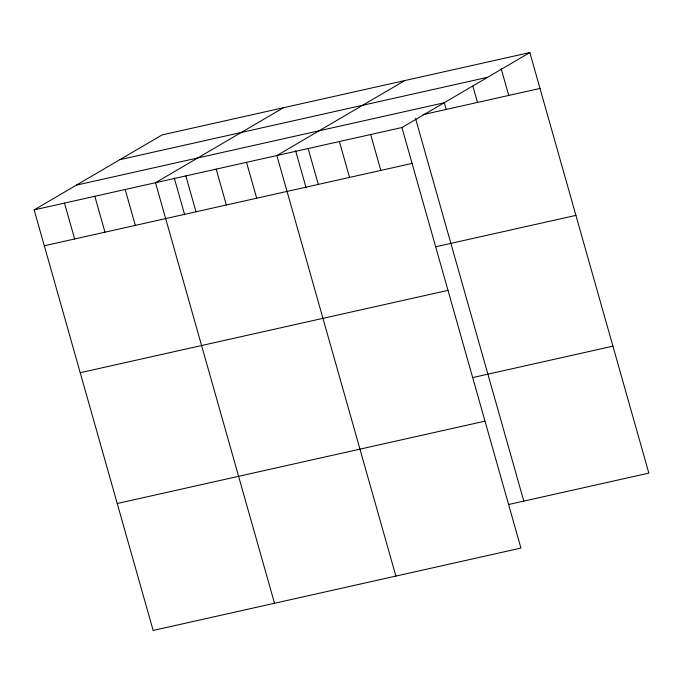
<?xml version="1.0" encoding="UTF-8"?>
<svg xmlns="http://www.w3.org/2000/svg" width="683" height="683" viewBox="0 0 683 683"><rect width="100%" height="100%" fill="white"/><g stroke="black" fill="none" stroke-linecap="round" stroke-linejoin="round"><path stroke-width="1.02" d="M529.846 52.557L401.92 127.533L520.924 548.082L153.154 630.443L34.15 209.886L162.076 134.918L529.846 52.557L648.85 473.114L508.639 504.506M283.436 107.735L155.511 182.711L274.523 603.268M404.806 80.56L276.88 155.528L395.884 576.085M119.858 159.66L487.628 77.299M76.368 185.144L444.138 102.791M423.025 114.633L539.997 88.44M34.15 209.886L401.92 127.533M44.301 245.769L412.08 163.408M435.703 246.776L575.923 215.376M80.227 372.713L447.997 290.352M472.713 377.571L612.933 346.17M117.237 503.499L485.007 421.146M501.194 68.787L508.741 95.441M472.832 86.032L477.477 102.441M444.189 102.262L446.212 109.442M415.537 118.483L523.81 501.117M370.664 134.534L380.815 170.409M339.4 141.535L349.551 177.409M308.144 148.527L318.295 184.41M295.619 150.781L306.044 187.637M246.537 162.323L256.688 198.207M216.195 169.119L226.355 205.002M185.853 175.915L196.012 211.798M174.25 177.964L184.683 214.821M125.177 189.507L135.328 225.39M94.835 196.303L104.986 232.186M64.492 203.099L74.643 238.973"/></g></svg>
